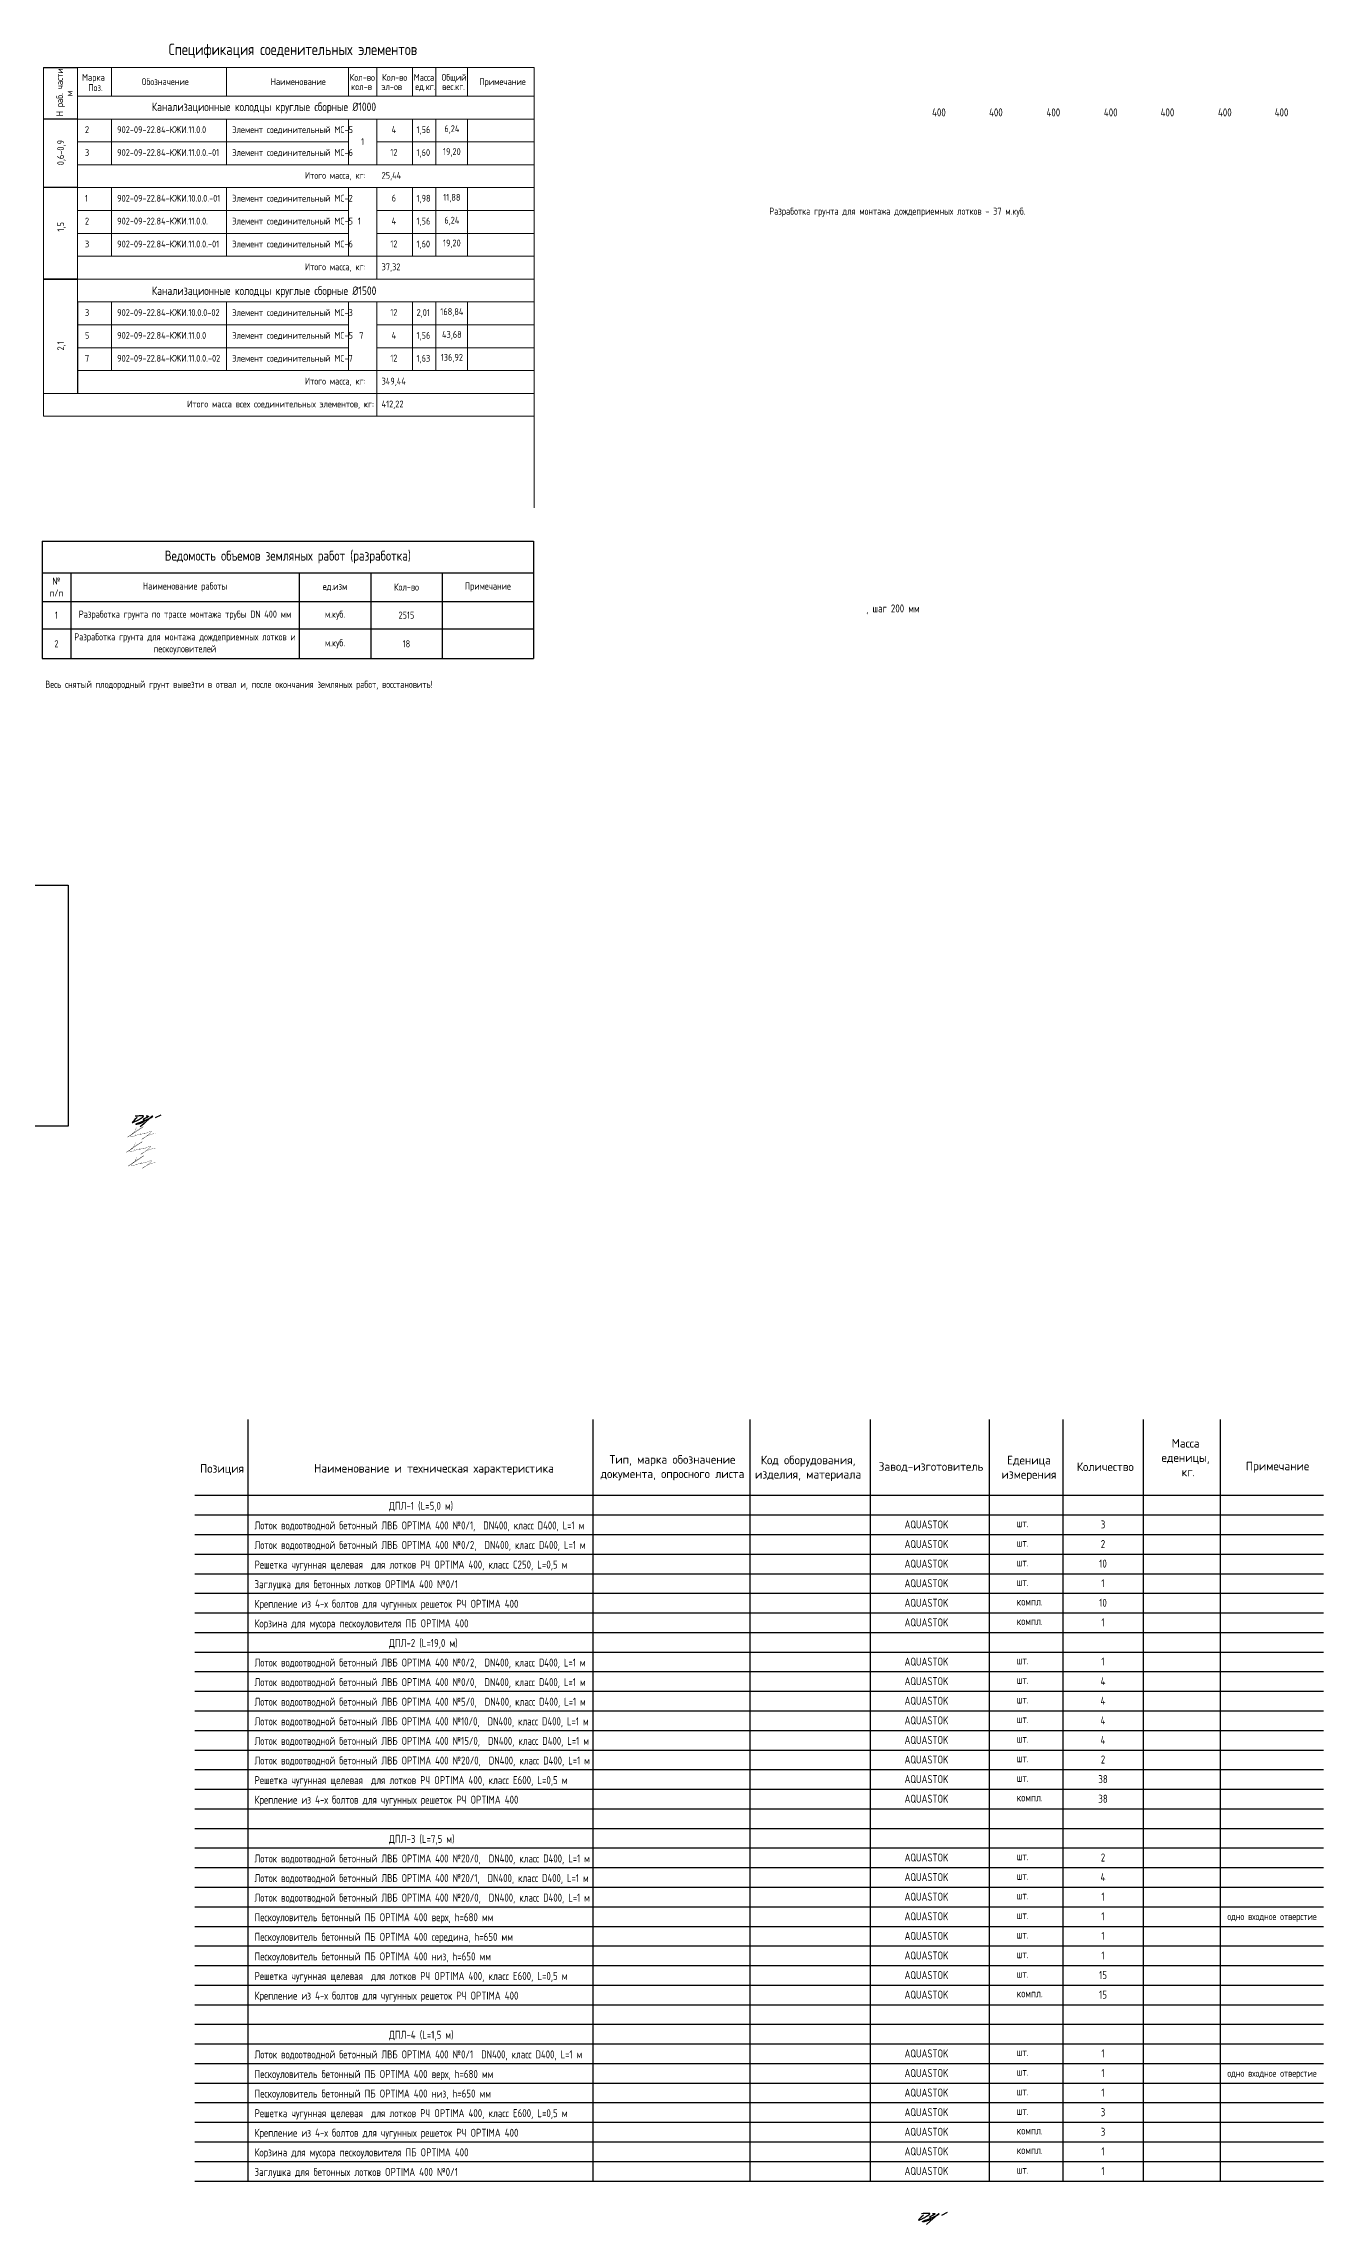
# Model space of a CAD drawing. Header units: millimetres. Extents: x 42571988 to 44740435, y 22138004 to 23263817.
# Drawn here: x 43227618 to 43272406, y 23187506 to 23263817 of the extents above; entities that cross this region are included whole.
import ezdxf
from ezdxf.enums import TextEntityAlignment as Align

# ---------------------------------------------------------------- set-up
doc = ezdxf.new("R2010")
doc.units = ezdxf.units.MM
for name, color, linetype, lineweight in [('Вода', 130, 'Continuous', 30), ('подпись', 7, 'Continuous', 25), ('проф-всп', 250, 'Continuous', 18)]:
    doc.layers.add(name, color=color, linetype=linetype, lineweight=lineweight)
doc.layers.add('Разработка грунта', color=8, linetype='Continuous')
doc.layers.add('ШРИФТЫ', color=7, linetype='Continuous')
doc.styles.add('GOST 2.304', font='GOST_0.TTF')
picture_1 = doc.add_image_def('image3.png', size_in_pixel=(812, 478))

# ---------------------------------------------------------------- blocks, each defined once
blk = doc.blocks.new('Косов')
at = {"layer": 'подпись', "color": 5, "lineweight": 30, "const_width": 0.0751}
blk.add_lwpolyline([(0, 0), (-0.07, -0.19), (-0.14, -0.36), (-0.2, -0.51), (-0.26, -0.65), (-0.31, -0.77), (-0.36, -0.87), (-0.41, -0.97), (-0.46, -1.07), (-0.51, -1.16), (-0.56, -1.26), (-0.62, -1.35), (-0.69, -1.44), (-0.76, -1.54), (-0.85, -1.64), (-0.96, -1.74), (-1.09, -1.84), (-1.23, -1.95), (-1.39, -2.06), (-1.57, -2.18), (-1.75, -2.3), (-1.94, -2.42), (-2.13, -2.54), (-2.32, -2.66), (-2.5, -2.78), (-2.67, -2.89), (-2.82, -2.99), (-2.91, -3.07), (-2.94, -3.1), (-2.89, -3.08), (-2.73, -2.99), (-2.46, -2.82), (-2.05, -2.56), (-1.49, -2.2), (-0.83, -1.77), (-0.12, -1.3), (0.58, -0.83), (1.23, -0.4), (1.76, -0.03), (2.13, 0.23), (2.28, 0.36), (2.17, 0.32), (1.85, 0.15), (1.36, -0.14), (0.77, -0.5), (0.14, -0.91), (-0.49, -1.33), (-1.05, -1.73), (-1.5, -2.08), (-1.78, -2.36), (-1.91, -2.57), (-1.92, -2.71), (-1.83, -2.8), (-1.67, -2.85), (-1.46, -2.86), (-1.24, -2.84), (-1.02, -2.81), (-0.84, -2.77), (-0.68, -2.72), (-0.56, -2.67), (-0.46, -2.61), (-0.38, -2.56), (-0.33, -2.5), (-0.29, -2.46), (-0.26, -2.42), (-0.24, -2.38), (-0.23, -2.36), (-0.23, -2.35), (-0.23, -2.34), (-0.24, -2.34), (-0.24, -2.35), (-0.24, -2.36), (-0.25, -2.39), (-0.24, -2.42), (-0.24, -2.46), (-0.23, -2.49), (-0.22, -2.53), (-0.21, -2.56), (-0.2, -2.58), (-0.2, -2.59), (-0.2, -2.59), (-0.2, -2.57), (-0.21, -2.53), (-0.23, -2.49), (-0.24, -2.45), (-0.26, -2.4), (-0.27, -2.36), (-0.29, -2.33), (-0.29, -2.31), (-0.3, -2.31), (-0.29, -2.32), (-0.27, -2.34), (-0.23, -2.36), (-0.17, -2.38), (-0.08, -2.39), (0.03, -2.39), (0.18, -2.36), (0.37, -2.32), (0.58, -2.25), (0.8, -2.18), (1.01, -2.1), (1.21, -2.03), (1.38, -1.97), (1.51, -1.93), (1.58, -1.91), (1.58, -1.93), (1.53, -1.97), (1.45, -2.03), (1.36, -2.09), (1.27, -2.16), (1.21, -2.21), (1.18, -2.25), (1.23, -2.25), (1.34, -2.22), (1.52, -2.17), (1.74, -2.09), (1.98, -2.01), (2.23, -1.93), (2.45, -1.85), (2.64, -1.79), (2.77, -1.76), (2.83, -1.77), (2.83, -1.8), (2.8, -1.84), (2.75, -1.89), (2.71, -1.93), (2.7, -1.96), (2.73, -1.96), (2.83, -1.93), (3.02, -1.85), (3.27, -1.74), (3.56, -1.61), (3.88, -1.47), (4.2, -1.34), (4.49, -1.22), (4.73, -1.14), (4.9, -1.11), (4.99, -1.13), (4.99, -1.2), (4.93, -1.31), (4.8, -1.46), (4.63, -1.64), (4.41, -1.84), (4.17, -2.05), (3.92, -2.27), (3.65, -2.48), (3.39, -2.69), (3.13, -2.89), (2.88, -3.07), (2.64, -3.24), (2.43, -3.39), (2.23, -3.52), (2.07, -3.62), (1.94, -3.7), (1.84, -3.75), (1.79, -3.76), (1.79, -3.74), (1.85, -3.69), (1.97, -3.6), (2.16, -3.47), (2.42, -3.31), (2.75, -3.1), (3.16, -2.87), (3.62, -2.63), (4.14, -2.4), (4.7, -2.19), (5.28, -2.03), (5.89, -1.92), (6.5, -1.88)], dxfattribs=at)
blk = doc.blocks.new('Драничников')
at = {"layer": 'подпись', "color": 5, "lineweight": 30}
for points in [[(1.86, 1.95), (0.94, 1.14), (0.35, 0.58), (0.02, 0.22), (-0.09, 0.03), (-0.03, -0.03), (0.15, 0.02), (0.41, 0.12), (0.7, 0.26), (0.97, 0.39), (1.23, 0.51), (1.47, 0.63), (1.69, 0.74), (1.89, 0.84), (2.08, 0.94), (2.27, 1.04), (2.44, 1.13), (2.6, 1.22), (2.76, 1.31), (2.9, 1.39), (3.04, 1.48), (3.17, 1.56), (3.3, 1.64), (3.42, 1.71), (3.53, 1.78), (3.63, 1.86), (3.73, 1.92), (3.82, 1.99), (3.9, 2.05), (3.98, 2.11), (4.04, 2.17), (4.1, 2.22), (4.15, 2.26), (4.18, 2.3), (4.21, 2.34), (4.23, 2.37), (4.24, 2.4), (4.25, 2.42), (4.25, 2.45), (4.26, 2.47), (4.26, 2.49), (4.26, 2.51), (4.26, 2.53), (4.25, 2.55), (4.25, 2.56), (4.24, 2.58), (4.23, 2.59), (4.22, 2.6), (4.2, 2.61), (4.18, 2.62), (4.14, 2.62), (4.1, 2.63), (4.05, 2.63), (3.99, 2.63), (3.91, 2.63), (3.82, 2.63), (3.7, 2.63), (3.57, 2.63), (3.4, 2.63), (3.19, 2.63), (2.92, 2.61), (2.59, 2.59), (2.18, 2.56), (1.68, 2.52), (1.07, 2.47)], [(5.3, 2.57), (5.53, 2.57), (5.71, 2.57), (5.85, 2.57), (5.97, 2.56), (6.05, 2.56), (6.12, 2.56), (6.17, 2.55), (6.2, 2.55), (6.23, 2.54), (6.25, 2.53), (6.26, 2.52), (6.27, 2.5), (6.28, 2.49), (6.28, 2.47), (6.28, 2.45), (6.28, 2.44), (6.28, 2.41), (6.28, 2.39), (6.26, 2.36), (6.24, 2.33), (6.2, 2.29), (6.13, 2.24), (6.04, 2.18), (5.92, 2.12), (5.77, 2.04), (5.6, 1.95), (5.4, 1.85), (5.2, 1.75), (5.01, 1.66), (4.82, 1.56), (4.65, 1.47), (4.5, 1.4), (4.39, 1.33), (4.31, 1.28), (4.26, 1.24), (4.23, 1.2), (4.22, 1.17), (4.23, 1.15), (4.24, 1.13), (4.26, 1.11), (4.29, 1.1), (4.31, 1.08), (4.34, 1.06), (4.36, 1.04), (4.39, 1.02), (4.41, 1), (4.44, 0.97), (4.46, 0.94), (4.49, 0.9), (4.51, 0.86), (4.52, 0.81), (4.53, 0.76), (4.54, 0.71), (4.54, 0.66), (4.53, 0.6), (4.51, 0.54), (4.48, 0.48), (4.45, 0.41), (4.4, 0.35), (4.34, 0.29), (4.26, 0.22), (4.18, 0.15), (4.08, 0.09), (3.97, 0.03), (3.85, -0.04), (3.72, -0.1), (3.57, -0.16), (3.42, -0.22), (3.27, -0.28), (3.11, -0.33), (2.96, -0.38), (2.81, -0.43), (2.66, -0.47), (2.52, -0.51), (2.39, -0.54), (2.26, -0.58), (2.15, -0.6), (2.04, -0.63), (1.94, -0.65), (1.85, -0.66), (1.77, -0.68), (1.69, -0.69), (1.63, -0.69), (1.58, -0.7), (1.53, -0.7), (1.49, -0.69), (1.46, -0.69), (1.43, -0.68), (1.41, -0.67), (1.39, -0.67), (1.38, -0.65), (1.38, -0.64), (1.38, -0.63), (1.38, -0.61), (1.39, -0.59), (1.41, -0.57), (1.42, -0.55), (1.45, -0.53), (1.49, -0.5), (1.55, -0.47), (1.63, -0.43), (1.73, -0.38), (1.87, -0.32), (2.05, -0.24), (2.26, -0.16), (2.51, -0.06), (2.79, 0.05), (3.08, 0.16), (3.38, 0.28), (3.68, 0.39), (3.98, 0.51), (4.26, 0.62), (4.53, 0.72), (4.77, 0.82), (4.99, 0.91), (5.2, 1), (5.39, 1.08), (5.57, 1.16), (5.74, 1.24), (5.9, 1.31), (6.06, 1.38), (6.2, 1.44), (6.35, 1.51), (6.48, 1.57), (6.61, 1.63), (6.74, 1.7), (6.86, 1.75), (6.97, 1.81), (7.08, 1.87), (7.19, 1.93), (7.28, 1.98), (7.38, 2.04), (7.46, 2.09), (7.54, 2.14), (7.62, 2.18), (7.68, 2.23), (7.74, 2.27), (7.79, 2.3), (7.83, 2.33), (7.86, 2.36), (7.88, 2.39), (7.89, 2.41), (7.9, 2.43), (7.89, 2.44), (7.88, 2.46), (7.86, 2.46), (7.83, 2.46), (7.79, 2.46), (7.75, 2.45), (7.7, 2.43), (7.64, 2.41), (7.57, 2.37), (7.5, 2.32), (7.37, 2.21), (7.15, 2.02), (6.78, 1.7), (6.24, 1.21), (5.46, 0.51), (4.41, -0.44), (3.03, -1.67)], [(8.98, 1.97), (11.17, 3.08)]]:
    blk.add_lwpolyline(points, dxfattribs=at)
blk = doc.blocks.new('*T49')
at = {"color": 0, "linetype": 'ByBlock', "lineweight": -2, "transparency": 16777216}
for p, q in [((0, 0), (17200, 0)), ((0, 0), (0, -4105)), ((17200, 0), (17200, -4105)), ((0, -1100), (17200, -1100)), ((1000, -1100), (1000, -4105)), ((9000, -1100), (9000, -4105)), ((11500, -1100), (11500, -4105)), ((14000, -1100), (14000, -4105)), ((0, -2101), (17200, -2101)), ((0, -3067), (17200, -3067)), ((0, -4105), (17200, -4105))]:
    blk.add_line(p, q, dxfattribs=at)
at = {"color": 0, "transparency": 16777216, "attachment_point": 5, "style": 'GOST 2.304'}
for s, insert, char_height, width in [('Ведомость объемов земляных работ (разработка)', (8600, -550), 350, 16900), ('№ п/п', (500, -1600), 250, 700), ('Наименование работы', (5000, -1600), 250, 7700), ('ед.изм', (10250, -1600), 250, 2200), ('Кол-во', (12750, -1600), 250, 2200), ('Примечание', (15600, -1600), 250, 2900), ('1', (500, -2584), 250, 700), ('Разработка грунта по трассе монтажа трубы DN 400 мм', (5000, -2584), 250, 7700), ('м.куб.', (10250, -2584), 250, 2200), ('2515', (12750, -2584), 250, 2200), ('2', (500, -3586), 250, 700), ('Разработка грунта для монтажа дождеприемных лотков и пескоуловителей', (5000, -3586), 250, 7700), ('м.куб.', (10250, -3586), 250, 2200), ('18', (12750, -3586), 250, 2200)]:
    blk.add_mtext(s, dxfattribs=dict(at, insert=insert, char_height=char_height, width=width))

msp = doc.modelspace()

# ---------------------------------------------------------------- linework, layer by layer
for p, q in [((43227619.6, 23262977.7), (43228808.2, 23262977.7)), ((43228808.2, 23261177.7), (43227619.6, 23261177.7)), ((43228808.2, 23261177.7), (43227619.6, 23261177.7)), ((43228808.2, 23258777.7), (43227619.6, 23258777.7)), ((43227619.6, 23255577.7), (43228808.2, 23255577.7)), ((43228808.2, 23255577.7), (43227619.6, 23255577.7)), ((43227619.6, 23255577.7), (43228808.2, 23255577.7)), ((43227619.6, 23255577.7), (43228808.2, 23255577.7)), ((43227619.6, 23255577.7), (43228808.2, 23255577.7)), ((43228808.2, 23254777.7), (43228808.2, 23252377.7)), ((43228808.2, 23253177.7), (43228808.2, 23252377.7)), ((43228808.2, 23252377.7), (43228808.2, 23251577.7))]:
    msp.add_line(p, q)
at = {"lineweight": 30, "ltscale": 2}
for p, q in [((43234767.2, 23215672.5), (43234767.2, 23189023)), ((43246842.3, 23215672.5), (43246842.3, 23189023)), ((43252339.3, 23215672.5), (43252339.3, 23189023)), ((43256539.6, 23215672.5), (43256539.6, 23189023)), ((43260706, 23215672.5), (43260706, 23189023)), ((43263292, 23215672.5), (43263292, 23189023)), ((43266094.7, 23215672.5), (43266094.7, 23189023)), ((43268810.1, 23189023), (43268810.1, 23215672.5)), ((43232906.3, 23213018), (43272406.3, 23213018)), ((43232906.3, 23189023), (43272406.3, 23189023))]:
    msp.add_line(p, q, dxfattribs=at)
at = {"ltscale": 2}
for p, q in [((43232906.3, 23212332.4), (43272406.3, 23212332.4)), ((43232906.3, 23211646.8), (43272406.3, 23211646.8)), ((43232906.3, 23210961.3), (43272406.3, 23210961.3)), ((43232906.3, 23210275.7), (43272406.3, 23210275.7)), ((43232906.3, 23210275.7), (43272406.3, 23210275.7)), ((43232906.3, 23209590.1), (43272406.3, 23209590.1)), ((43232906.3, 23209590.1), (43272406.3, 23209590.1)), ((43232906.3, 23208904.6), (43272406.3, 23208904.6)), ((43232906.3, 23208219), (43272406.3, 23208219)), ((43232906.3, 23207533.4), (43272406.3, 23207533.4)), ((43232906.3, 23206847.8), (43272406.3, 23206847.8)), ((43232906.3, 23206162.3), (43272406.3, 23206162.3)), ((43232906.3, 23205476.7), (43270660.4, 23205476.7)), ((43232906.3, 23205476.7), (43272406.3, 23205476.7)), ((43232906.3, 23204791.1), (43270660.4, 23204791.1)), ((43232906.3, 23204791.1), (43272406.3, 23204791.1)), ((43232906.3, 23204105.6), (43272406.3, 23204105.6)), ((43232906.3, 23203420), (43272406.3, 23203420)), ((43232906.3, 23202734.4), (43272406.3, 23202734.4)), ((43232906.3, 23202048.8), (43272406.3, 23202048.8)), ((43232906.3, 23201363.3), (43272406.3, 23201363.3)), ((43232906.3, 23200677.7), (43272406.3, 23200677.7)), ((43232906.3, 23199992.1), (43272406.3, 23199992.1)), ((43232906.3, 23199306.6), (43272406.3, 23199306.6)), ((43232906.3, 23198621), (43272406.3, 23198621)), ((43232906.3, 23197935.4), (43272406.3, 23197935.4)), ((43232906.3, 23197249.8), (43272406.3, 23197249.8)), ((43232906.3, 23196564.3), (43272406.3, 23196564.3)), ((43232906.3, 23195878.7), (43272406.3, 23195878.7)), ((43232906.3, 23195193.1), (43272406.3, 23195193.1)), ((43232906.3, 23194507.6), (43272406.3, 23194507.6)), ((43232906.3, 23193822), (43272406.3, 23193822)), ((43232906.3, 23193136.4), (43272406.3, 23193136.4)), ((43232906.3, 23192450.8), (43272406.3, 23192450.8)), ((43232906.3, 23191765.3), (43272406.3, 23191765.3)), ((43232906.3, 23191079.7), (43272406.3, 23191079.7)), ((43232906.3, 23190394.1), (43272406.3, 23190394.1)), ((43232906.3, 23189708.6), (43272406.3, 23189708.6))]:
    msp.add_line(p, q, dxfattribs=at)
at = {"layer": 'Вода', "color": 7, "linetype": 'Continuous', "lineweight": 0, "ltscale": 0.5}
for p, q in [((43227619.6, 23250777.7), (43227619.6, 23262977.7)), ((43228808.2, 23253177.7), (43228808.2, 23262977.7)), ((43228808.2, 23262977.7), (43244782.6, 23262977.7)), ((43229996.9, 23262977.7), (43229996.9, 23261977.7)), ((43232585.1, 23262977.7), (43234085.1, 23262977.7)), ((43234014.9, 23262977.7), (43234014.9, 23261977.7)), ((43234085.1, 23262977.7), (43239085.1, 23262977.7)), ((43238285.9, 23262977.7), (43238285.9, 23261977.7)), ((43239276.6, 23262977.7), (43239276.6, 23261977.7)), ((43240529.4, 23262977.7), (43240529.4, 23261977.7)), ((43241347.5, 23262977.7), (43241347.5, 23261977.7)), ((43242447.2, 23262977.7), (43242447.2, 23261977.7)), ((43244782.6, 23262977.7), (43244782.6, 23247577.7)), ((43228808.2, 23261977.7), (43244782.6, 23261977.7)), ((43228808.2, 23261977.7), (43244782.6, 23261977.7)), ((43228808.2, 23261177.7), (43244782.6, 23261177.7)), ((43229996.9, 23261177.7), (43229996.9, 23259577.7)), ((43234014.9, 23261177.7), (43234014.9, 23259577.7)), ((43238285.9, 23261177.7), (43238285.9, 23259577.7)), ((43239276.6, 23261177.7), (43239276.6, 23259577.7)), ((43240529.4, 23261177.7), (43240529.4, 23259577.7)), ((43241347.5, 23261177.7), (43241347.5, 23259577.7)), ((43242447.2, 23261177.7), (43242447.2, 23259577.7)), ((43228808.2, 23260377.7), (43238285.9, 23260377.7)), ((43239276.6, 23260377.7), (43244782.6, 23260377.7)), ((43228808.2, 23259577.7), (43244782.6, 23259577.7)), ((43228808.2, 23258777.7), (43244782.6, 23258777.7)), ((43229996.9, 23258777.7), (43229996.9, 23256377.7)), ((43229996.9, 23258777.7), (43229996.9, 23256377.7)), ((43234014.9, 23258777.7), (43234014.9, 23256377.7)), ((43234014.9, 23258777.7), (43234014.9, 23256377.7)), ((43238285.9, 23258777.7), (43238285.9, 23256377.7)), ((43238285.9, 23258777.7), (43238285.9, 23256377.7)), ((43239276.6, 23258777.7), (43239276.6, 23255577.7)), ((43240529.4, 23258777.7), (43240529.4, 23256377.7)), ((43240529.4, 23258777.7), (43240529.4, 23256377.7)), ((43241347.5, 23258777.7), (43241347.5, 23256377.7)), ((43241347.5, 23258777.7), (43241347.5, 23256377.7)), ((43242447.2, 23258777.7), (43242447.2, 23256377.7)), ((43242447.2, 23258777.7), (43242447.2, 23256377.7)), ((43228808.2, 23257977.7), (43238285.9, 23257977.7)), ((43239276.6, 23257977.7), (43244782.6, 23257977.7)), ((43228808.2, 23257177.7), (43238285.9, 23257177.7)), ((43239276.6, 23257177.7), (43244782.6, 23257177.7)), ((43228808.2, 23256377.7), (43244782.6, 23256377.7)), ((43228808.2, 23255577.7), (43244782.6, 23255577.7)), ((43228808.2, 23255577.7), (43244782.6, 23255577.7)), ((43228808.2, 23255577.7), (43244782.6, 23255577.7)), ((43228808.2, 23255577.7), (43244782.6, 23255577.7)), ((43228808.2, 23254777.7), (43244782.6, 23254777.7)), ((43228808.2, 23254777.7), (43244782.6, 23254777.7)), ((43229996.9, 23254777.7), (43229996.9, 23252377.7)), ((43234014.9, 23254777.7), (43234014.9, 23252377.7)), ((43238285.9, 23254777.7), (43238285.9, 23252377.7)), ((43239276.6, 23254777.7), (43239276.6, 23251577.7)), ((43240529.4, 23254777.7), (43240529.4, 23252377.7)), ((43241347.5, 23254777.7), (43241347.5, 23252377.7)), ((43242447.2, 23254777.7), (43242447.2, 23252377.7)), ((43228808.2, 23253977.7), (43238285.9, 23253977.7)), ((43239276.6, 23253977.7), (43244782.6, 23253977.7)), ((43228808.2, 23253177.7), (43238285.9, 23253177.7)), ((43239276.6, 23253177.7), (43244782.6, 23253177.7)), ((43228808.2, 23252377.7), (43244782.6, 23252377.7)), ((43227619.6, 23251577.7), (43244782.6, 23251577.7)), ((43239276.6, 23251577.7), (43239276.6, 23250777.7)), ((43227619.6, 23250777.7), (43244782.6, 23250777.7))]:
    msp.add_line(p, q, dxfattribs=at)
for centre, start, end in [((43227619.7, 23254777.8), 180, 270), ((43244782.5, 23254777.8), 270, 0), ((43227619.7, 23251577.8), 180, 270), ((43244782.5, 23251577.8), 270, 0)]:
    msp.add_arc(centre, 0.1, start, end, dxfattribs=at)

# ---------------------------------------------------------------- block references
msp.add_blockref('*T49', (43227566, 23246402.1))
at = {"color": 1, "xscale": 106.48, "yscale": 106.48, "zscale": 106.48}
for p in [(43230831.6, 23225353.7), (43230860.2, 23225876.4), (43230879.2, 23224859.5)]:
    msp.add_blockref('Косов', p, dxfattribs=at)
at = {"layer": 'подпись', "color": 1, "ltscale": 100, "xscale": 89.60000000000001, "yscale": 89.60000000000001, "zscale": 89.60000000000001}
for p in [(43230727.3, 23226061.7), (43258248.9, 23187655.8)]:
    msp.add_blockref('Драничников', p, dxfattribs=at)

# ---------------------------------------------------------------- texts
at = {"color": 7, "style": 'GOST 2.304'}
for s, height, p in [('ДПЛ-1 (L=5,0 м)', 279.994, (43239706.8, 23212510.4)), ('шт.', 279.99, (43261675.3, 23211902.8)), ('шт.', 279.99, (43261675.3, 23211217.3)), ('Решетка чугунная щелевая  для лотков РЧ OPTIMA 400, класс C250, L=0,5 м', 279.994, (43234999.4, 23210453.7)), ('шт.', 279.99, (43261675.3, 23210531.7)), ('Заглушка для бетонных лотков OPTIMA 400 №0/1', 279.994, (43234999.4, 23209768.1)), ('шт.', 279.99, (43261675.3, 23209846.1)), ('Крепление из 4-х болтов для чугунных решеток РЧ OPTIMA 400', 279.994, (43234999.4, 23209082.6)), ('Корзина для мусора пескоуловителя ПБ OPTIMA 400', 279.994, (43234999.4, 23208397)), ('компл.', 279.99, (43261675.3, 23209160.5)), ('компл.', 279.99, (43261675.3, 23208475)), ('ДПЛ-2 (L=19,0 м)', 279.994, (43239706.8, 23207711.4)), ('шт.', 279.99, (43261675.3, 23207103.8)), ('шт.', 279.99, (43261675.3, 23206418.3)), ('шт.', 279.99, (43261675.3, 23205732.7)), ('шт.', 279.99, (43261675.3, 23205047.1)), ('шт.', 279.99, (43261675.3, 23204361.5)), ('шт.', 279.99, (43261675.3, 23203676)), ('Решетка чугунная щелевая  для лотков РЧ OPTIMA 400, класс Е600, L=0,5 м', 279.994, (43234999.4, 23202912.4)), ('Крепление из 4-х болтов для чугунных решеток РЧ OPTIMA 400', 279.994, (43234999.4, 23202226.8)), ('компл.', 279.99, (43261675.3, 23202304.8)), ('шт.', 279.99, (43261675.3, 23202990.4)), ('ДПЛ-3 (L=7,5 м)', 279.994, (43239706.8, 23200855.7)), ('шт.', 279.99, (43261675.3, 23200248.1)), ('шт.', 279.99, (43261675.3, 23199562.5)), ('шт.', 279.99, (43261675.3, 23198877)), ('Пескоуловитель бетонный ПБ OPTIMA 400 верх, h=680 мм', 279.994, (43234999.4, 23198113.4)), ('шт.', 279.99, (43261675.3, 23198191.4)), ('Пескоуловитель бетонный ПБ OPTIMA 400 середина, h=650 мм', 279.994, (43234999.4, 23197427.8)), ('шт.', 279.99, (43261675.3, 23197505.8)), ('Пескоуловитель бетонный ПБ OPTIMA 400 низ, h=650 мм', 279.994, (43234999.4, 23196742.3)), ('шт.', 279.99, (43261675.3, 23196820.3)), ('Решетка чугунная щелевая  для лотков РЧ OPTIMA 400, класс Е600, L=0,5 м', 279.994, (43234999.4, 23196056.7)), ('Крепление из 4-х болтов для чугунных решеток РЧ OPTIMA 400', 279.994, (43234999.4, 23195371.1)), ('компл.', 279.99, (43261675.3, 23195449.1)), ('шт.', 279.99, (43261675.3, 23196134.7)), ('ДПЛ-4 (L=1,5 м)', 279.994, (43239706.8, 23194000)), ('шт.', 279.99, (43261675.3, 23193392.4)), ('Пескоуловитель бетонный ПБ OPTIMA 400 верх, h=680 мм', 279.994, (43234999.4, 23192628.8)), ('шт.', 279.99, (43261675.3, 23192706.8)), ('Пескоуловитель бетонный ПБ OPTIMA 400 низ, h=650 мм', 279.994, (43234999.4, 23191943.3)), ('шт.', 279.99, (43261675.3, 23192021.3)), ('шт.', 279.99, (43261675.3, 23192021.3)), ('Решетка чугунная щелевая  для лотков РЧ OPTIMA 400, класс Е600, L=0,5 м', 279.994, (43234999.4, 23191257.7)), ('шт.', 279.99, (43261675.3, 23191335.7)), ('Крепление из 4-х болтов для чугунных решеток РЧ OPTIMA 400', 279.994, (43234999.4, 23190572.1)), ('компл.', 279.99, (43261675.3, 23190650.1)), ('Корзина для мусора пескоуловителя ПБ OPTIMA 400', 279.994, (43234999.4, 23189886.6)), ('компл.', 279.99, (43261675.3, 23189964.5)), ('Заглушка для бетонных лотков OPTIMA 400 №0/1', 279.994, (43234999.4, 23189201)), ('шт.', 279.99, (43261675.3, 23189279))]:
    msp.add_text(s, height=height, dxfattribs=at).set_placement(p)
at = {"color": 7, "style": 'GOST 2.304', "width": 0.98}
for s, p in [('Лоток водоотводной бетонный ЛВБ OPTIMA 400 №0/1,  DN400, класс D400, L=1 м', (43234999.4, 23211824.8)), ('Лоток водоотводной бетонный ЛВБ OPTIMA 400 №0/2,  DN400, класс D400, L=1 м', (43234999.4, 23211139.3)), ('Лоток водоотводной бетонный ЛВБ OPTIMA 400 №0/2,  DN400, класс D400, L=1 м', (43234999.4, 23207025.8)), ('Лоток водоотводной бетонный ЛВБ OPTIMA 400 №0/0,  DN400, класс D400, L=1 м', (43234999.4, 23206340.3)), ('Лоток водоотводной бетонный ЛВБ OPTIMA 400 №5/0,  DN400, класс D400, L=1 м', (43234999.4, 23205654.7)), ('Лоток водоотводной бетонный ЛВБ OPTIMA 400 №10/0,  DN400, класс D400, L=1 м', (43234999.4, 23204969.1)), ('Лоток водоотводной бетонный ЛВБ OPTIMA 400 №15/0,  DN400, класс D400, L=1 м', (43234999.4, 23204283.6)), ('Лоток водоотводной бетонный ЛВБ OPTIMA 400 №20/0,  DN400, класс D400, L=1 м', (43234999.4, 23203598)), ('Лоток водоотводной бетонный ЛВБ OPTIMA 400 №20/0,  DN400, класс D400, L=1 м', (43234999.4, 23200170.1)), ('Лоток водоотводной бетонный ЛВБ OPTIMA 400 №20/1,  DN400, класс D400, L=1 м', (43234999.4, 23199484.6)), ('Лоток водоотводной бетонный ЛВБ OPTIMA 400 №20/0,  DN400, класс D400, L=1 м', (43234999.4, 23198799)), ('Лоток водоотводной бетонный ЛВБ OPTIMA 400 №0/1  DN400, класс D400, L=1 м', (43234999.4, 23193314.4))]:
    msp.add_text(s, height=279.994, dxfattribs=at).set_placement(p)
at = {"color": 7, "style": 'GOST 2.304'}
for s, height, p in [('AQUASTOK', 279.99, (43258516.1, 23211998.9)), ('3', 280, (43264693.3, 23211998.9)), ('AQUASTOK', 279.99, (43258516.1, 23211313.4)), ('2', 280, (43264693.3, 23211313.4)), ('AQUASTOK', 279.99, (43258516.1, 23210627.8)), ('10', 279.99, (43264693.3, 23210627.8)), ('AQUASTOK', 279.99, (43258516.1, 23209942.2)), ('AQUASTOK', 279.99, (43258516.1, 23209256.6)), ('10', 279.99, (43264693.3, 23209256.6)), ('1', 280, (43264693.3, 23209942.2)), ('AQUASTOK', 279.99, (43258516.1, 23208571.1)), ('1', 280, (43264693.3, 23208571.1)), ('AQUASTOK', 279.99, (43258516.1, 23207199.9)), ('1', 280, (43264693.3, 23207199.9)), ('AQUASTOK', 279.99, (43258516.1, 23206514.4)), ('4', 280, (43264693.3, 23206514.4)), ('AQUASTOK', 279.99, (43258516.1, 23205828.8)), ('4', 280, (43264693.3, 23205828.8)), ('AQUASTOK', 279.99, (43258516.1, 23205143.2)), ('4', 280, (43264693.3, 23205143.2)), ('AQUASTOK', 279.99, (43258516.1, 23204457.6)), ('4', 280, (43264693.3, 23204457.6)), ('AQUASTOK', 279.99, (43258516.1, 23203772.1)), ('2', 280, (43264693.3, 23203772.1)), ('AQUASTOK', 279.99, (43258516.1, 23203086.5)), ('AQUASTOK', 279.99, (43258516.1, 23202400.9)), ('38', 279.99, (43264693.3, 23203086.5)), ('38', 279.99, (43264693.3, 23202400.9)), ('AQUASTOK', 279.99, (43258516.1, 23200344.2)), ('2', 280, (43264693.3, 23200344.2)), ('AQUASTOK', 279.99, (43258516.1, 23199658.6)), ('4', 280, (43264693.3, 23199658.6)), ('AQUASTOK', 279.99, (43258516.1, 23198973.1)), ('1', 280, (43264693.3, 23198973.1)), ('AQUASTOK', 279.99, (43258516.1, 23198287.5)), ('1', 280, (43264693.3, 23198287.5)), ('одно входное отверстие', 250, (43270609.5, 23198279.1)), ('AQUASTOK', 279.99, (43258516.1, 23197601.9)), ('1', 280, (43264693.3, 23197601.9)), ('AQUASTOK', 279.99, (43258516.1, 23196916.4)), ('1', 280, (43264693.3, 23196916.4)), ('AQUASTOK', 279.99, (43258516.1, 23196230.8)), ('AQUASTOK', 279.99, (43258516.1, 23195545.2)), ('15', 279.99, (43264693.3, 23196230.8)), ('15', 279.99, (43264693.3, 23195545.2)), ('AQUASTOK', 279.99, (43258516.1, 23193488.5)), ('1', 280, (43264693.3, 23193488.5)), ('AQUASTOK', 279.99, (43258516.1, 23192802.9)), ('1', 280, (43264693.3, 23192802.9)), ('одно входное отверстие', 250, (43270609.5, 23192794.5)), ('AQUASTOK', 279.99, (43258516.1, 23192117.4)), ('AQUASTOK', 279.99, (43258516.1, 23192117.4)), ('1', 280, (43264693.3, 23192117.4)), ('1', 280, (43264693.3, 23192117.4)), ('AQUASTOK', 279.99, (43258516.1, 23191431.8)), ('3', 280, (43264693.3, 23191431.8)), ('AQUASTOK', 279.99, (43258516.1, 23190746.2)), ('3', 280, (43264693.3, 23190746.2)), ('AQUASTOK', 279.99, (43258516.1, 23190060.6)), ('1', 280, (43264693.3, 23190060.6)), ('AQUASTOK', 279.99, (43258516.1, 23189375.1)), ('1', 280, (43264693.3, 23189375.1))]:
    msp.add_text(s, height=height, dxfattribs=at).set_placement(p, align=Align.MIDDLE_CENTER)
at = {"insert": (43256405.7, 23244193.4), "char_height": 280, "attachment_point": 1, "style": 'GOST 2.304'}
msp.add_mtext_dynamic_manual_height_columns(', шаг 200 мм', width=2395.296, gutter_width=12.5, heights=[0], dxfattribs=at)
at = {"color": 0, "char_height": 300.965, "attachment_point": 2, "style": 'GOST 2.304'}
for s, insert, width in [('{\\fGOST Common|b0|i0|c204|p34;Масса \\Pеденицы\\fGOST Common|b0|i0|c186|p34;,\\fGOST Common|b0|i0|c204|p34;\\P кг\\fGOST Common|b0|i0|c186|p34;.}', (43267584.8, 23214989.3), 2854.507), ('{\\fGOST Common|b0|i0|c204|p34;Позиция}', (43233861.2, 23214109.1), 1860.95), ('{\\fGOST Common|b0|i0|c204|p34;Наименование и техническая характеристика }', (43241279.5, 23214114.1), 9313.302), ('{\\fGOST Common|b0|i0|c204|p34;Тип\\fGOST Common|b0|i0|c186|p34;,\\fGOST Common|b0|i0|c204|p34; марка обозначение документа\\fGOST Common|b0|i0|c186|p34;,\\fGOST Common|b0|i0|c204|p34; опросного листа}', (43249625.3, 23214423.9), 5505.924), ('{\\fGOST Common|b0|i0|c204|p34;Код оборудования\\fGOST Common|b0|i0|c186|p34;,\\fGOST Common|b0|i0|c204|p34; изделия\\fGOST Common|b0|i0|c186|p34;,\\fGOST Common|b0|i0|c204|p34; материала}', (43254373.1, 23214404.8), 3970.046), ('{\\fGOST Common|b0|i0|c204|p34;Завод\\fGOST Common|b0|i0|c186|p34;-\\fGOST Common|b0|i0|c204|p34;изготовитель}', (43258674, 23214176.5), 2854.507), ('{\\fGOST Common|b0|i0|c204|p34;Еденица измерения}', (43262103.2, 23214400.2), 2854.507), ('{\\fGOST Common|b0|i0|c204|p34;Количество}', (43264771.2, 23214168.4), 2854.507), ('{\\fGOST Common|b0|i0|c204|p34;Примечание}', (43270802.3, 23214194.1), 2854.507)]:
    msp.add_mtext(s, dxfattribs=dict(at, insert=insert, width=width))
at = {"layer": 'проф-всп', "ltscale": 100, "style": 'GOST 2.304'}
for s, height, p in [('Спецификация соеденительных элементов', 400, (43231991.9, 23263416)), ('Марка', 239.4, (43228963.9, 23262516.2)), ('Поз.', 239.4, (43229179.8, 23262157.5)), ('Обозначение', 239.4, (43231052.4, 23262367.3)), ('Наименование', 239.4, (43235563.1, 23262367.3)), ('Кол-во', 239.4, (43238330.1, 23262516.2)), ('кол-в', 239.4, (43238379.9, 23262189.1)), ('эл-ов', 239.4, (43239444, 23262189.1)), ('Кол-во', 239.4, (43239462.3, 23262516.2)), ('Масса', 239.4, (43240573.5, 23262516.2)), ('ед.кг.', 239.4, (43240623.3, 23262189.1)), ('Общий', 239.4, (43241545.1, 23262516.2)), ('вес.кг.', 239.4, (43241568.8, 23262189.1)), ('Примечание', 239.4, (43242863.3, 23262367.3)), ('Канализационные колодцы круглые сборные %%C1000', 300, (43231404.4, 23261455.6)), ('2', 239.4, (43229065.1, 23260686.4)), ('902-09-22.84-КЖИ.11.0.0', 239.4, (43230191.9, 23260686.4)), ('Элемент соединительный МС-5', 239.4, (43234214.2, 23260686.4)), ('1', 239.4, (43238726.7, 23260265.7)), ('1,56', 239.4, (43240669.9, 23260686.4)), ('3', 239.4, (43229065.1, 23259886.4)), ('902-09-22.84-КЖИ.11.0.0.-01', 239.4, (43230191.9, 23259886.4)), ('Элемент соединительный МС-6', 239.4, (43234214.2, 23259886.4)), ('1,60', 239.4, (43240669.9, 23259886.4)), ('Итого масса, кг:', 239.4, (43236762.2, 23259086.4)), ('25,44', 239.4, (43239446.1, 23259086.4)), ('1', 239.4, (43229065.1, 23258286.4)), ('902-09-22.84-КЖИ.10.0.0.-01', 239.4, (43230191.9, 23258286.4)), ('Элемент соединительный МС-2', 239.4, (43234214.2, 23258286.4)), ('1,98', 239.4, (43240669.9, 23258286.4)), ('2', 239.4, (43229065.1, 23257486.4)), ('902-09-22.84-КЖИ.11.0.0.', 239.4, (43230191.9, 23257486.4)), ('Элемент соединительный МС-5', 239.4, (43234214.2, 23257486.4)), ('1', 239.4, (43238615.9, 23257486.4)), ('1,56', 239.4, (43240669.9, 23257486.4)), ('3', 239.4, (43229065.1, 23256686.4)), ('902-09-22.84-КЖИ.11.0.0.-01', 239.4, (43230191.9, 23256686.4)), ('Элемент соединительный МС-6', 239.4, (43234214.2, 23256686.4)), ('1,60', 239.4, (43240669.9, 23256686.4)), ('Итого масса, кг:', 239.4, (43236762.2, 23255886.4)), ('37,32', 239.4, (43239446.1, 23255886.4)), ('Канализационные колодцы круглые сборные %%C1500', 300, (43231404.4, 23255020.9)), ('3', 239.4, (43229065.1, 23254286.4)), ('902-09-22.84-КЖИ.10.0.0-02', 239.4, (43230191.9, 23254286.4)), ('Элемент соединительный МС-3', 239.4, (43234214.2, 23254286.4)), ('2,01', 239.4, (43240669.9, 23254286.4)), ('5', 239.4, (43229065.1, 23253486.4)), ('902-09-22.84-КЖИ.11.0.0', 239.4, (43230191.9, 23253486.4)), ('Элемент соединительный МС-5', 239.4, (43234214.2, 23253486.4)), ('7', 239.4, (43238662.7, 23253488.1)), ('1,56', 239.4, (43240669.9, 23253486.4)), ('7', 239.4, (43229065.1, 23252686.4)), ('902-09-22.84-КЖИ.11.0.0.-02', 239.4, (43230191.9, 23252686.4)), ('Элемент соединительный МС-7', 239.4, (43234214.2, 23252686.4)), ('1,63', 239.4, (43240669.9, 23252686.4)), ('Итого масса, кг:', 239.4, (43236762.2, 23251886.4)), ('349,44', 239.4, (43239446.1, 23251886.4)), ('Итого масса всех соединительных элементов, кг:', 239.4, (43232640.7, 23251086.4)), ('412,22', 239.4, (43239446.1, 23251086.4))]:
    msp.add_text(s, height=height, dxfattribs=at).set_placement(p)
for s, p in [('H раб. части', (43228298, 23261273.2)), ('м', (43228630.9, 23261979.3)), ('0,6-0,9', (43228334, 23259561.3)), ('1,5', (43228334, 23257242.3)), ('2,1', (43228334, 23253080))]:
    msp.add_text(s, height=239.4, rotation=90, dxfattribs=at).set_placement(p)
for s, p in [('4', (43239876.2, 23260811.5)), ('6,24', (43241905.2, 23260811.5)), ('12', (43239876.2, 23260011.5)), ('19,20', (43241905.2, 23260011.5)), ('6', (43239876.2, 23258411.5)), ('11,88', (43241905.2, 23258411.5)), ('4', (43239876.2, 23257611.5)), ('6,24', (43241905.2, 23257611.5)), ('12', (43239876.2, 23256811.5)), ('19,20', (43241905.2, 23256811.5)), ('12', (43239876.2, 23254411.5)), ('168,84', (43241905.2, 23254411.5)), ('4', (43239876.2, 23253611.5)), ('43,68', (43241905.2, 23253611.5)), ('12', (43239876.2, 23252811.5)), ('136,92', (43241905.2, 23252811.5))]:
    msp.add_text(s, height=239.4, dxfattribs=at).set_placement(p, align=Align.MIDDLE)
at = {"layer": 'Разработка грунта', "color": 250, "linetype": 'ByBlock', "lineweight": 40, "ltscale": 400, "style": 'GOST 2.304'}
msp.add_text('Разработка грунта для монтажа дождеприемных лотков - 37 м.куб.', height=250, dxfattribs=at).set_placement((43253012.3, 23257829.2))
at = {"layer": 'ШРИФТЫ', "color": 1, "lineweight": 30, "ltscale": 100, "insert": (43227676.1, 23241521.5), "char_height": 250, "attachment_point": 1, "style": 'GOST 2.304'}
msp.add_mtext_dynamic_manual_height_columns('\\pt750;Весь снятый плодородный грунт вывезти в отвал и, после окончания земляных работ, восстановить!', width=16721.449, gutter_width=1250, heights=[8352.1], dxfattribs=at)

# ---------------------------------------------------------------- pictures from other files: only their frames are drawn
image = msp.add_image(picture_1, insert=(43214152.9, 23225938.3), size_in_units=(14324.8, 8432.6))
image.dxf.flags = 7

# ---------------------------------------------------------------- wipeouts: each hides what was drawn before it
for points in [[(43258701, 23261600.4), (43258701, 23261219.6), (43259033.2, 23261253.7), (43259209, 23261248.9), (43259226.1, 23261585.7)], [(43260694.1, 23261600.4), (43260694.1, 23261219.6), (43261026.3, 23261253.7), (43261202.2, 23261248.9), (43261219.3, 23261585.7)], [(43262705.7, 23261600.4), (43262705.7, 23261219.6), (43263037.9, 23261253.7), (43263213.8, 23261248.9), (43263230.9, 23261585.7)], [(43264713.9, 23261600.4), (43264713.9, 23261219.6), (43265046.1, 23261253.7), (43265221.9, 23261248.9), (43265239, 23261585.7)], [(43266698.7, 23261600.4), (43266698.7, 23261219.6), (43267030.9, 23261253.7), (43267206.7, 23261248.9), (43267223.8, 23261585.7)], [(43268706.9, 23261600.4), (43268706.9, 23261219.6), (43269039.1, 23261253.7), (43269215, 23261248.9), (43269232.1, 23261585.7)], [(43270690.7, 23261600.4), (43270690.7, 23261219.6), (43271022.9, 23261253.7), (43271198.8, 23261248.9), (43271215.9, 23261585.7)], [(43257440.1, 23251122.1), (43257910, 23251111.4), (43257834.7, 23250682.9), (43257476, 23250684.7), (43257402.4, 23250831.7)], [(43262564.4, 23251122.1), (43263034.3, 23251111.4), (43262959, 23250682.9), (43262600.2, 23250684.7), (43262526.7, 23250831.7)]]:
    msp.add_wipeout(points)

# ---------------------------------------------------------------- next in the draw order: texts
at = {"char_height": 280, "attachment_point": 1, "style": 'GOST 2.304'}
for insert in [(43258711.9, 23261550.6), (43260705.1, 23261550.6), (43262716.7, 23261550.6), (43264724.8, 23261550.6), (43266709.6, 23261550.6), (43268717.9, 23261550.6), (43270701.7, 23261550.6)]:
    msp.add_mtext_dynamic_manual_height_columns('400', width=179.818, gutter_width=12.5, heights=[0], dxfattribs=dict(at, insert=insert))

doc.saveas('drawing.dxf')
